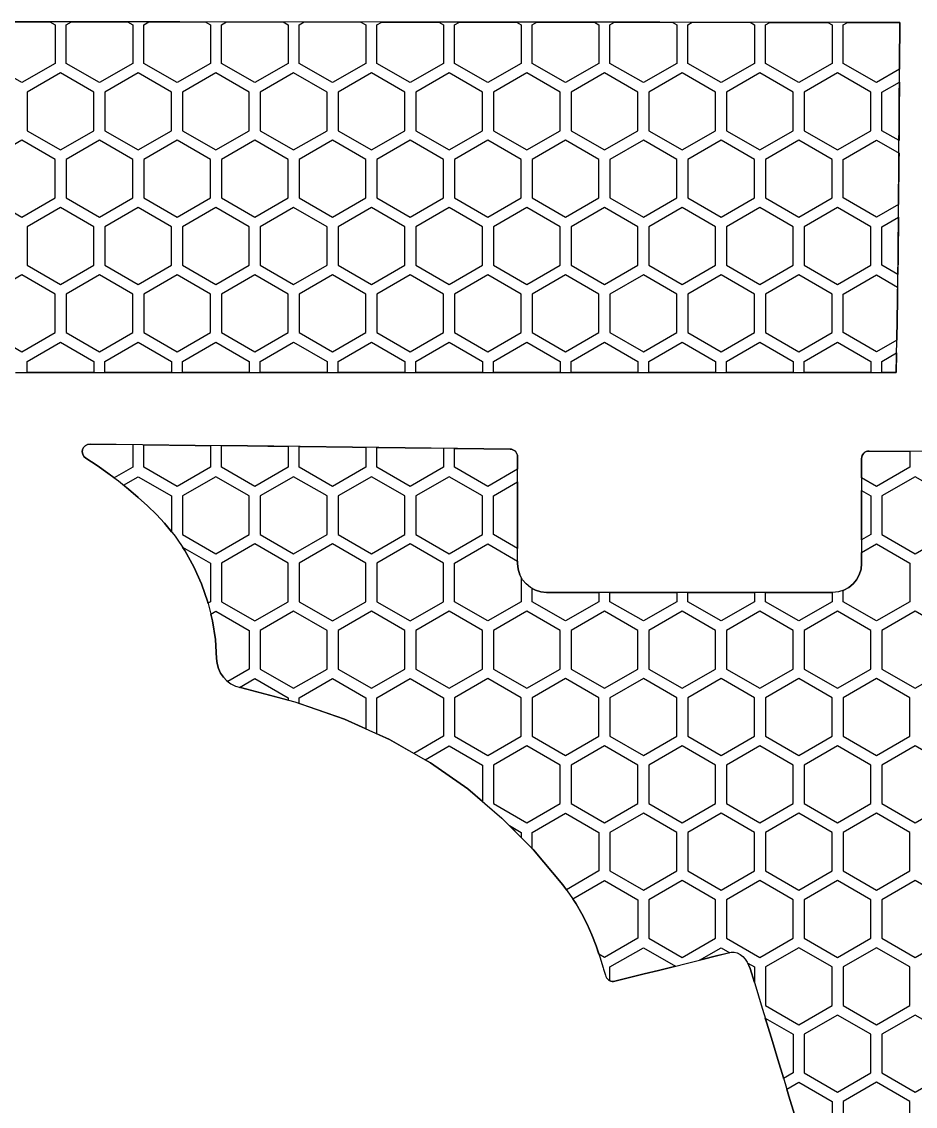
# Model space of a CAD drawing. Header units: millimetres. Extents: x 16 to 185, y -163 to -56.
# Drawn here: x 100.59 to 141.19, y -105.04 to -55.75 of the extents above; entities that cross this region are included whole.
import ezdxf

# ---------------------------------------------------------------- set-up
doc = ezdxf.new("R2010")
doc.units = ezdxf.units.MM
for name, color, linetype in [('outline_4', 3, 'Continuous'), ('outline_5', 3, 'Continuous'), ('pattern_0210', 2, 'Continuous'), ('pattern_0211', 2, 'Continuous'), ('pattern_0219', 2, 'Continuous'), ('pattern_0220', 2, 'Continuous'), ('pattern_0221', 2, 'Continuous'), ('pattern_0228', 2, 'Continuous'), ('pattern_0229', 2, 'Continuous'), ('pattern_0230', 2, 'Continuous'), ('pattern_0231', 2, 'Continuous'), ('pattern_0232', 2, 'Continuous'), ('pattern_0239', 2, 'Continuous'), ('pattern_0240', 2, 'Continuous'), ('pattern_0241', 2, 'Continuous'), ('pattern_0242', 2, 'Continuous'), ('pattern_0243', 2, 'Continuous'), ('pattern_0249', 2, 'Continuous'), ('pattern_0250', 2, 'Continuous'), ('pattern_0251', 2, 'Continuous'), ('pattern_0252', 2, 'Continuous'), ('pattern_0253', 2, 'Continuous'), ('pattern_0254', 2, 'Continuous'), ('pattern_0261', 2, 'Continuous'), ('pattern_0262', 2, 'Continuous'), ('pattern_0263', 2, 'Continuous'), ('pattern_0264', 2, 'Continuous'), ('pattern_0265', 2, 'Continuous'), ('pattern_0266', 2, 'Continuous'), ('pattern_0267', 2, 'Continuous'), ('pattern_0273', 2, 'Continuous'), ('pattern_0274', 2, 'Continuous'), ('pattern_0275', 2, 'Continuous'), ('pattern_0276', 2, 'Continuous'), ('pattern_0277', 2, 'Continuous'), ('pattern_0278', 2, 'Continuous'), ('pattern_0279', 2, 'Continuous'), ('pattern_0280', 2, 'Continuous'), ('pattern_0281', 2, 'Continuous'), ('pattern_0294', 2, 'Continuous'), ('pattern_0295', 2, 'Continuous'), ('pattern_0296', 2, 'Continuous'), ('pattern_0297', 2, 'Continuous'), ('pattern_0298', 2, 'Continuous'), ('pattern_0299', 2, 'Continuous'), ('pattern_0300', 2, 'Continuous'), ('pattern_0301', 2, 'Continuous'), ('pattern_0302', 2, 'Continuous'), ('pattern_0303', 2, 'Continuous'), ('pattern_0330', 2, 'Continuous'), ('pattern_0331', 2, 'Continuous'), ('pattern_0332', 2, 'Continuous'), ('pattern_0333', 2, 'Continuous'), ('pattern_0334', 2, 'Continuous'), ('pattern_0335', 2, 'Continuous'), ('pattern_0336', 2, 'Continuous'), ('pattern_0337', 2, 'Continuous'), ('pattern_0338', 2, 'Continuous'), ('pattern_0339', 2, 'Continuous'), ('pattern_0369', 2, 'Continuous'), ('pattern_0370', 2, 'Continuous'), ('pattern_0371', 2, 'Continuous'), ('pattern_0372', 2, 'Continuous'), ('pattern_0373', 2, 'Continuous'), ('pattern_0374', 2, 'Continuous'), ('pattern_0375', 2, 'Continuous'), ('pattern_0376', 2, 'Continuous'), ('pattern_0406', 2, 'Continuous'), ('pattern_0407', 2, 'Continuous'), ('pattern_0408', 2, 'Continuous'), ('pattern_0409', 2, 'Continuous'), ('pattern_0410', 2, 'Continuous'), ('pattern_0411', 2, 'Continuous'), ('pattern_0412', 2, 'Continuous'), ('pattern_0438', 2, 'Continuous'), ('pattern_0439', 2, 'Continuous'), ('pattern_0440', 2, 'Continuous'), ('pattern_0441', 2, 'Continuous'), ('pattern_0442', 2, 'Continuous'), ('pattern_0443', 2, 'Continuous'), ('pattern_0444', 2, 'Continuous'), ('pattern_0445', 2, 'Continuous'), ('pattern_0446', 2, 'Continuous'), ('pattern_0447', 2, 'Continuous'), ('pattern_0448', 2, 'Continuous'), ('pattern_0449', 2, 'Continuous'), ('pattern_0468', 2, 'Continuous'), ('pattern_0469', 2, 'Continuous'), ('pattern_0470', 2, 'Continuous'), ('pattern_0471', 2, 'Continuous'), ('pattern_0472', 2, 'Continuous'), ('pattern_0473', 2, 'Continuous'), ('pattern_0474', 2, 'Continuous'), ('pattern_0475', 2, 'Continuous'), ('pattern_0476', 2, 'Continuous'), ('pattern_0477', 2, 'Continuous'), ('pattern_0478', 2, 'Continuous'), ('pattern_0479', 2, 'Continuous'), ('pattern_0499', 2, 'Continuous'), ('pattern_0500', 2, 'Continuous'), ('pattern_0501', 2, 'Continuous'), ('pattern_0502', 2, 'Continuous'), ('pattern_0503', 2, 'Continuous'), ('pattern_0504', 2, 'Continuous'), ('pattern_0505', 2, 'Continuous'), ('pattern_0506', 2, 'Continuous'), ('pattern_0507', 2, 'Continuous'), ('pattern_0508', 2, 'Continuous'), ('pattern_0509', 2, 'Continuous'), ('pattern_0510', 2, 'Continuous'), ('pattern_0529', 2, 'Continuous'), ('pattern_0530', 2, 'Continuous'), ('pattern_0531', 2, 'Continuous'), ('pattern_0532', 2, 'Continuous'), ('pattern_0533', 2, 'Continuous'), ('pattern_0534', 2, 'Continuous'), ('pattern_0535', 2, 'Continuous'), ('pattern_0536', 2, 'Continuous'), ('pattern_0537', 2, 'Continuous'), ('pattern_0538', 2, 'Continuous'), ('pattern_0539', 2, 'Continuous'), ('pattern_0540', 2, 'Continuous'), ('pattern_0560', 2, 'Continuous'), ('pattern_0561', 2, 'Continuous'), ('pattern_0562', 2, 'Continuous'), ('pattern_0563', 2, 'Continuous'), ('pattern_0564', 2, 'Continuous'), ('pattern_0565', 2, 'Continuous'), ('pattern_0566', 2, 'Continuous'), ('pattern_0567', 2, 'Continuous'), ('pattern_0568', 2, 'Continuous'), ('pattern_0569', 2, 'Continuous'), ('pattern_0570', 2, 'Continuous'), ('pattern_0571', 2, 'Continuous'), ('pattern_0590', 2, 'Continuous'), ('pattern_0591', 2, 'Continuous'), ('pattern_0592', 2, 'Continuous'), ('pattern_0593', 2, 'Continuous'), ('pattern_0594', 2, 'Continuous'), ('pattern_0595', 2, 'Continuous'), ('pattern_0596', 2, 'Continuous'), ('pattern_0597', 2, 'Continuous'), ('pattern_0598', 2, 'Continuous'), ('pattern_0599', 2, 'Continuous'), ('pattern_0600', 2, 'Continuous'), ('pattern_0601', 2, 'Continuous')]:
    doc.layers.add(name, color=color, linetype=linetype)

msp = doc.modelspace()

# ---------------------------------------------------------------- linework, layer by layer
at = {"layer": 'outline_4'}
msp.add_lwpolyline([(100.298, -71.695), (106.015, -71.695), (111.733, -71.695), (117.45, -71.695), (123.167, -71.695), (128.884, -71.695), (134.601, -71.695), (140.318, -71.695), (140.351, -70.195), (140.381, -68.398), (140.407, -66.382), (140.43, -64.226), (140.45, -62.01), (140.466, -59.811), (140.48, -57.709), (140.491, -55.782), (129.584, -55.773), (118.677, -55.764), (107.77, -55.756), (96.862, -55.747)], dxfattribs=at)
at = {"layer": 'outline_5'}
msp.add_lwpolyline([(142.995, -75.272), (139.097, -75.258), (139.027, -75.265), (138.963, -75.285), (138.904, -75.316), (138.853, -75.358), (138.812, -75.409), (138.78, -75.467), (138.76, -75.532), (138.753, -75.601), (138.753, -76.196), (138.753, -76.792), (138.753, -77.387), (138.753, -77.983), (138.753, -78.579), (138.753, -79.174), (138.753, -79.77), (138.753, -80.366), (138.726, -80.632), (138.648, -80.879), (138.526, -81.104), (138.364, -81.3), (138.168, -81.462), (137.943, -81.585), (137.695, -81.662), (137.429, -81.689), (135.805, -81.689), (134.182, -81.689), (132.558, -81.689), (130.935, -81.689), (129.311, -81.689), (127.688, -81.689), (126.064, -81.689), (124.44, -81.689), (124.174, -81.662), (123.927, -81.585), (123.702, -81.462), (123.506, -81.3), (123.344, -81.104), (123.221, -80.879), (123.144, -80.632), (123.117, -80.366), (123.117, -79.759), (123.117, -79.152), (123.117, -78.545), (123.117, -77.938), (123.117, -77.332), (123.117, -76.725), (123.117, -76.118), (123.117, -75.511), (123.11, -75.443), (123.09, -75.379), (123.059, -75.321), (123.018, -75.27), (122.968, -75.228), (122.911, -75.197), (122.847, -75.176), (122.778, -75.169), (120.392, -75.141), (118.006, -75.112), (115.62, -75.084), (113.234, -75.056), (110.848, -75.028), (108.462, -75), (106.076, -74.971), (103.69, -74.943), (103.568, -74.962), (103.47, -75.016), (103.397, -75.096), (103.352, -75.193), (103.338, -75.3), (103.356, -75.406), (103.411, -75.505), (103.503, -75.586), (104.011, -75.915), (104.504, -76.26), (104.981, -76.618), (105.441, -76.988), (105.882, -77.367), (106.304, -77.754), (106.704, -78.146), (107.081, -78.542), (107.558, -79.122), (108.002, -79.784), (108.402, -80.515), (108.751, -81.3), (109.039, -82.123), (109.257, -82.97), (109.395, -83.827), (109.445, -84.679), (109.466, -84.915), (109.527, -85.138), (109.622, -85.345), (109.751, -85.532), (109.908, -85.696), (110.091, -85.832), (110.298, -85.938), (110.523, -86.009), (112.998, -86.659), (115.248, -87.445), (117.295, -88.368), (119.157, -89.425), (120.856, -90.615), (122.411, -91.936), (123.843, -93.387), (125.171, -94.968), (125.485, -95.394), (125.774, -95.837), (126.039, -96.293), (126.279, -96.763), (126.496, -97.245), (126.688, -97.737), (126.856, -98.239), (127.001, -98.749), (127.018, -98.797), (127.035, -98.844), (127.051, -98.892), (127.068, -98.94), (127.085, -98.988), (127.102, -99.035), (127.118, -99.083), (127.135, -99.131), (127.163, -99.19), (127.2, -99.242), (127.245, -99.286), (127.297, -99.32), (127.355, -99.344), (127.417, -99.357), (127.48, -99.359), (127.545, -99.349), (128.205, -99.185), (128.865, -99.021), (129.526, -98.857), (130.186, -98.694), (130.846, -98.53), (131.506, -98.366), (132.166, -98.202), (132.826, -98.038), (132.965, -98.027), (133.101, -98.061), (133.231, -98.132), (133.353, -98.233), (133.463, -98.355), (133.557, -98.491), (133.632, -98.633), (133.686, -98.773), (133.939, -99.602), (134.191, -100.43), (134.443, -101.259), (134.696, -102.087), (134.948, -102.916), (135.201, -103.745), (135.453, -104.573), (135.706, -105.402)], dxfattribs=at)
at = {"layer": 'pattern_0210'}
msp.add_lwpolyline([(134.705, -106.333), (135.288, -106.167), (135.405, -106.121), (135.506, -106.054), (135.591, -105.97), (135.658, -105.872), (135.704, -105.763), (135.729, -105.646), (135.73, -105.525), (135.706, -105.402), (135.453, -104.573), (135.357, -104.256), (135.896, -103.945), (137.412, -104.82), (137.412, -106.57), (135.896, -107.445), (134.381, -106.57), (134.381, -106.424)], close=True, dxfattribs=at)
at = {"layer": 'pattern_0211'}
msp.add_lwpolyline([(140.943, -104.82), (139.427, -103.945), (137.912, -104.82), (137.912, -106.57), (139.427, -107.445), (140.943, -106.57)], close=True, dxfattribs=at)
at = {"layer": 'pattern_0219'}
msp.add_lwpolyline([(135.201, -103.745), (134.948, -102.916), (134.696, -102.087), (134.443, -101.259), (134.373, -101.027), (135.646, -101.762), (135.646, -103.512), (135.207, -103.765)], close=True, dxfattribs=at)
at = {"layer": 'pattern_0220'}
msp.add_lwpolyline([(139.177, -101.762), (137.662, -100.887), (136.146, -101.762), (136.146, -103.512), (137.662, -104.387), (139.177, -103.512)], close=True, dxfattribs=at)
at = {"layer": 'pattern_0221'}
msp.add_lwpolyline([(142.708, -101.762), (141.193, -100.887), (139.677, -101.762), (139.677, -103.512), (141.193, -104.387), (142.708, -103.512)], close=True, dxfattribs=at)
at = {"layer": 'pattern_0228'}
msp.add_lwpolyline([(130.186, -98.694), (129.526, -98.857), (128.865, -99.021), (128.205, -99.185), (127.545, -99.349), (127.48, -99.359), (127.417, -99.357), (127.355, -99.344), (127.318, -99.329), (127.318, -98.704), (128.834, -97.829), (130.288, -98.668)], close=True, dxfattribs=at)
at = {"layer": 'pattern_0229'}
msp.add_lwpolyline([(133.686, -98.773), (133.632, -98.633), (133.577, -98.528), (133.881, -98.704), (133.881, -99.411)], close=True, dxfattribs=at)
at = {"layer": 'pattern_0230'}
msp.add_lwpolyline([(132.166, -98.202), (131.506, -98.366), (131.381, -98.397), (132.365, -97.829), (132.757, -98.055)], close=True, dxfattribs=at)
at = {"layer": 'pattern_0231'}
msp.add_lwpolyline([(137.412, -98.704), (135.896, -97.829), (134.381, -98.704), (134.381, -100.454), (135.896, -101.329), (137.412, -100.454)], close=True, dxfattribs=at)
at = {"layer": 'pattern_0232'}
msp.add_lwpolyline([(140.943, -98.704), (139.427, -97.829), (137.912, -98.704), (137.912, -100.454), (139.427, -101.329), (140.943, -100.454)], close=True, dxfattribs=at)
at = {"layer": 'pattern_0239'}
msp.add_lwpolyline([(126.688, -97.737), (126.496, -97.245), (126.279, -96.763), (126.039, -96.293), (125.774, -95.837), (125.623, -95.605), (127.068, -94.771), (128.584, -95.646), (128.584, -97.396), (127.068, -98.271), (126.819, -98.127)], close=True, dxfattribs=at)
at = {"layer": 'pattern_0240'}
msp.add_lwpolyline([(132.115, -95.646), (130.599, -94.771), (129.084, -95.646), (129.084, -97.396), (130.599, -98.271), (132.115, -97.396)], close=True, dxfattribs=at)
at = {"layer": 'pattern_0241'}
msp.add_lwpolyline([(135.646, -95.646), (134.131, -94.771), (132.615, -95.646), (132.615, -97.396), (134.131, -98.271), (135.646, -97.396)], close=True, dxfattribs=at)
at = {"layer": 'pattern_0242'}
msp.add_lwpolyline([(139.177, -95.646), (137.662, -94.771), (136.146, -95.646), (136.146, -97.396), (137.662, -98.271), (139.177, -97.396)], close=True, dxfattribs=at)
at = {"layer": 'pattern_0243'}
msp.add_lwpolyline([(142.708, -95.646), (141.193, -94.771), (139.677, -95.646), (139.677, -97.396), (141.193, -98.271), (142.708, -97.396)], close=True, dxfattribs=at)
at = {"layer": 'pattern_0249'}
msp.add_lwpolyline([(122.746, -92.275), (123.287, -92.588), (123.287, -92.824)], close=True, dxfattribs=at)
at = {"layer": 'pattern_0250'}
msp.add_lwpolyline([(125.171, -94.968), (123.843, -93.387), (123.787, -93.331), (123.787, -92.588), (125.303, -91.713), (126.818, -92.588), (126.818, -94.338), (125.337, -95.193)], close=True, dxfattribs=at)
at = {"layer": 'pattern_0251'}
msp.add_lwpolyline([(130.349, -92.588), (128.834, -91.713), (127.318, -92.588), (127.318, -94.338), (128.834, -95.213), (130.349, -94.338)], close=True, dxfattribs=at)
at = {"layer": 'pattern_0252'}
msp.add_lwpolyline([(133.881, -92.588), (132.365, -91.713), (130.849, -92.588), (130.849, -94.338), (132.365, -95.213), (133.881, -94.338)], close=True, dxfattribs=at)
at = {"layer": 'pattern_0253'}
msp.add_lwpolyline([(137.412, -92.588), (135.896, -91.713), (134.381, -92.588), (134.381, -94.338), (135.896, -95.213), (137.412, -94.338)], close=True, dxfattribs=at)
at = {"layer": 'pattern_0254'}
msp.add_lwpolyline([(140.943, -92.588), (139.427, -91.713), (137.912, -92.588), (137.912, -94.338), (139.427, -95.213), (140.943, -94.338)], close=True, dxfattribs=at)
at = {"layer": 'pattern_0261'}
msp.add_lwpolyline([(120.856, -90.615), (119.157, -89.425), (118.913, -89.286), (120.006, -88.655), (121.522, -89.53), (121.522, -91.18)], close=True, dxfattribs=at)
at = {"layer": 'pattern_0262'}
msp.add_lwpolyline([(125.053, -89.53), (123.537, -88.655), (122.022, -89.53), (122.022, -91.28), (123.537, -92.155), (125.053, -91.28)], close=True, dxfattribs=at)
at = {"layer": 'pattern_0263'}
msp.add_lwpolyline([(128.584, -89.53), (127.068, -88.655), (125.553, -89.53), (125.553, -91.28), (127.068, -92.155), (128.584, -91.28)], close=True, dxfattribs=at)
at = {"layer": 'pattern_0264'}
msp.add_lwpolyline([(132.115, -89.53), (130.599, -88.655), (129.084, -89.53), (129.084, -91.28), (130.599, -92.155), (132.115, -91.28)], close=True, dxfattribs=at)
at = {"layer": 'pattern_0265'}
msp.add_lwpolyline([(135.646, -89.53), (134.131, -88.655), (132.615, -89.53), (132.615, -91.28), (134.131, -92.155), (135.646, -91.28)], close=True, dxfattribs=at)
at = {"layer": 'pattern_0266'}
msp.add_lwpolyline([(139.177, -89.53), (137.662, -88.655), (136.146, -89.53), (136.146, -91.28), (137.662, -92.155), (139.177, -91.28)], close=True, dxfattribs=at)
at = {"layer": 'pattern_0267'}
msp.add_lwpolyline([(142.708, -89.53), (141.193, -88.655), (139.677, -89.53), (139.677, -91.28), (141.193, -92.155), (142.708, -91.28)], close=True, dxfattribs=at)
at = {"layer": 'pattern_0273'}
msp.add_lwpolyline([(110.523, -86.009), (110.485, -85.997), (111.178, -85.597), (112.694, -86.472), (112.694, -86.579)], close=True, dxfattribs=at)
at = {"layer": 'pattern_0274'}
msp.add_lwpolyline([(115.248, -87.445), (113.194, -86.727), (113.194, -86.472), (114.71, -85.597), (116.225, -86.472), (116.225, -87.886)], close=True, dxfattribs=at)
at = {"layer": 'pattern_0275'}
msp.add_lwpolyline([(117.295, -88.368), (116.725, -88.111), (116.725, -86.472), (118.241, -85.597), (119.756, -86.472), (119.756, -88.222), (118.408, -89)], close=True, dxfattribs=at)
at = {"layer": 'pattern_0276'}
msp.add_lwpolyline([(123.287, -86.472), (121.772, -85.597), (120.256, -86.472), (120.256, -88.222), (121.772, -89.097), (123.287, -88.222)], close=True, dxfattribs=at)
at = {"layer": 'pattern_0277'}
msp.add_lwpolyline([(126.818, -86.472), (125.303, -85.597), (123.787, -86.472), (123.787, -88.222), (125.303, -89.097), (126.818, -88.222)], close=True, dxfattribs=at)
at = {"layer": 'pattern_0278'}
msp.add_lwpolyline([(130.349, -86.472), (128.834, -85.597), (127.318, -86.472), (127.318, -88.222), (128.834, -89.097), (130.349, -88.222)], close=True, dxfattribs=at)
at = {"layer": 'pattern_0279'}
msp.add_lwpolyline([(133.881, -86.472), (132.365, -85.597), (130.849, -86.472), (130.849, -88.222), (132.365, -89.097), (133.881, -88.222)], close=True, dxfattribs=at)
at = {"layer": 'pattern_0280'}
msp.add_lwpolyline([(137.412, -86.472), (135.896, -85.597), (134.381, -86.472), (134.381, -88.222), (135.896, -89.097), (137.412, -88.222)], close=True, dxfattribs=at)
at = {"layer": 'pattern_0281'}
msp.add_lwpolyline([(140.943, -86.472), (139.427, -85.597), (137.912, -86.472), (137.912, -88.222), (139.427, -89.097), (140.943, -88.222)], close=True, dxfattribs=at)
at = {"layer": 'pattern_0294'}
msp.add_lwpolyline([(109.908, -85.696), (109.751, -85.532), (109.622, -85.345), (109.527, -85.138), (109.466, -84.915), (109.445, -84.679), (109.395, -83.827), (109.257, -82.97), (109.181, -82.673), (109.413, -82.539), (110.928, -83.414), (110.928, -85.164), (109.951, -85.728)], close=True, dxfattribs=at)
at = {"layer": 'pattern_0295'}
msp.add_lwpolyline([(114.46, -83.414), (112.944, -82.539), (111.428, -83.414), (111.428, -85.164), (112.944, -86.039), (114.46, -85.164)], close=True, dxfattribs=at)
at = {"layer": 'pattern_0296'}
msp.add_lwpolyline([(117.991, -83.414), (116.475, -82.539), (114.96, -83.414), (114.96, -85.164), (116.475, -86.039), (117.991, -85.164)], close=True, dxfattribs=at)
at = {"layer": 'pattern_0297'}
msp.add_lwpolyline([(121.522, -83.414), (120.006, -82.539), (118.491, -83.414), (118.491, -85.164), (120.006, -86.039), (121.522, -85.164)], close=True, dxfattribs=at)
at = {"layer": 'pattern_0298'}
msp.add_lwpolyline([(125.053, -83.414), (123.537, -82.539), (122.022, -83.414), (122.022, -85.164), (123.537, -86.039), (125.053, -85.164)], close=True, dxfattribs=at)
at = {"layer": 'pattern_0299'}
msp.add_lwpolyline([(128.584, -83.414), (127.068, -82.539), (125.553, -83.414), (125.553, -85.164), (127.068, -86.039), (128.584, -85.164)], close=True, dxfattribs=at)
at = {"layer": 'pattern_0300'}
msp.add_lwpolyline([(132.115, -83.414), (130.599, -82.539), (129.084, -83.414), (129.084, -85.164), (130.599, -86.039), (132.115, -85.164)], close=True, dxfattribs=at)
at = {"layer": 'pattern_0301'}
msp.add_lwpolyline([(135.646, -83.414), (134.131, -82.539), (132.615, -83.414), (132.615, -85.164), (134.131, -86.039), (135.646, -85.164)], close=True, dxfattribs=at)
at = {"layer": 'pattern_0302'}
msp.add_lwpolyline([(139.177, -83.414), (137.662, -82.539), (136.146, -83.414), (136.146, -85.164), (137.662, -86.039), (139.177, -85.164)], close=True, dxfattribs=at)
at = {"layer": 'pattern_0303'}
msp.add_lwpolyline([(142.708, -83.414), (141.193, -82.539), (139.677, -83.414), (139.677, -85.164), (141.193, -86.039), (142.708, -85.164)], close=True, dxfattribs=at)
at = {"layer": 'pattern_0330'}
msp.add_lwpolyline([(109.039, -82.123), (108.751, -81.3), (108.402, -80.515), (108.002, -79.784), (107.893, -79.623), (109.163, -80.356), (109.163, -82.106), (109.051, -82.17)], close=True, dxfattribs=at)
at = {"layer": 'pattern_0331'}
msp.add_lwpolyline([(112.694, -80.356), (111.178, -79.481), (109.663, -80.356), (109.663, -82.106), (111.178, -82.981), (112.694, -82.106)], close=True, dxfattribs=at)
at = {"layer": 'pattern_0332'}
msp.add_lwpolyline([(116.225, -80.356), (114.71, -79.481), (113.194, -80.356), (113.194, -82.106), (114.71, -82.981), (116.225, -82.106)], close=True, dxfattribs=at)
at = {"layer": 'pattern_0333'}
msp.add_lwpolyline([(119.756, -80.356), (118.241, -79.481), (116.725, -80.356), (116.725, -82.106), (118.241, -82.981), (119.756, -82.106)], close=True, dxfattribs=at)
at = {"layer": 'pattern_0334'}
msp.add_lwpolyline([(123.117, -80.366), (123.144, -80.632), (123.221, -80.879), (123.287, -81.001), (123.287, -82.106), (121.772, -82.981), (120.256, -82.106), (120.256, -80.356), (121.772, -79.481), (123.117, -80.257)], close=True, dxfattribs=at)
at = {"layer": 'pattern_0335'}
msp.add_lwpolyline([(123.927, -81.585), (124.174, -81.662), (124.44, -81.689), (126.064, -81.689), (126.818, -81.689), (126.818, -82.106), (125.303, -82.981), (123.787, -82.106), (123.787, -81.509)], close=True, dxfattribs=at)
at = {"layer": 'pattern_0336'}
msp.add_lwpolyline([(127.688, -81.689), (129.311, -81.689), (130.349, -81.689), (130.349, -82.106), (128.834, -82.981), (127.318, -82.106), (127.318, -81.689)], close=True, dxfattribs=at)
at = {"layer": 'pattern_0337'}
msp.add_lwpolyline([(130.935, -81.689), (132.558, -81.689), (133.881, -81.689), (133.881, -82.106), (132.365, -82.981), (130.849, -82.106), (130.849, -81.689)], close=True, dxfattribs=at)
at = {"layer": 'pattern_0338'}
msp.add_lwpolyline([(135.805, -81.689), (137.412, -81.689), (137.412, -82.106), (135.896, -82.981), (134.381, -82.106), (134.381, -81.689)], close=True, dxfattribs=at)
at = {"layer": 'pattern_0339'}
msp.add_lwpolyline([(137.943, -81.585), (138.168, -81.462), (138.364, -81.3), (138.526, -81.104), (138.648, -80.879), (138.726, -80.632), (138.753, -80.366), (138.753, -79.87), (139.427, -79.481), (140.943, -80.356), (140.943, -82.106), (139.427, -82.981), (137.912, -82.106), (137.912, -81.595)], close=True, dxfattribs=at)
at = {"layer": 'pattern_0369'}
msp.add_lwpolyline([(107.081, -78.542), (106.704, -78.146), (106.304, -77.754), (105.882, -77.367), (105.441, -76.988), (105.216, -76.807), (105.882, -76.423), (107.397, -77.298), (107.397, -78.927)], close=True, dxfattribs=at)
at = {"layer": 'pattern_0370'}
msp.add_lwpolyline([(110.928, -77.298), (109.413, -76.423), (107.897, -77.298), (107.897, -79.048), (109.413, -79.923), (110.928, -79.048)], close=True, dxfattribs=at)
at = {"layer": 'pattern_0371'}
msp.add_lwpolyline([(114.46, -77.298), (112.944, -76.423), (111.428, -77.298), (111.428, -79.048), (112.944, -79.923), (114.46, -79.048)], close=True, dxfattribs=at)
at = {"layer": 'pattern_0372'}
msp.add_lwpolyline([(117.991, -77.298), (116.475, -76.423), (114.96, -77.298), (114.96, -79.048), (116.475, -79.923), (117.991, -79.048)], close=True, dxfattribs=at)
at = {"layer": 'pattern_0373'}
msp.add_lwpolyline([(121.522, -77.298), (120.006, -76.423), (118.491, -77.298), (118.491, -79.048), (120.006, -79.923), (121.522, -79.048)], close=True, dxfattribs=at)
at = {"layer": 'pattern_0374'}
msp.add_lwpolyline([(123.117, -76.725), (123.117, -77.332), (123.117, -77.938), (123.117, -78.545), (123.117, -79.152), (123.117, -79.68), (122.022, -79.048), (122.022, -77.298), (123.117, -76.665)], close=True, dxfattribs=at)
at = {"layer": 'pattern_0375'}
msp.add_lwpolyline([(138.753, -79.174), (138.753, -78.579), (138.753, -77.983), (138.753, -77.387), (138.753, -77.053), (139.177, -77.298), (139.177, -79.048), (138.753, -79.293)], close=True, dxfattribs=at)
at = {"layer": 'pattern_0376'}
msp.add_lwpolyline([(142.708, -77.298), (141.193, -76.423), (139.677, -77.298), (139.677, -79.048), (141.193, -79.923), (142.708, -79.048)], close=True, dxfattribs=at)
at = {"layer": 'pattern_0406'}
msp.add_lwpolyline([(104.504, -76.26), (104.011, -75.915), (103.503, -75.586), (103.411, -75.505), (103.356, -75.406), (103.338, -75.3), (103.352, -75.193), (103.397, -75.096), (103.47, -75.016), (103.568, -74.962), (103.69, -74.943), (105.632, -74.966), (105.632, -75.99), (104.791, -76.475)], close=True, dxfattribs=at)
at = {"layer": 'pattern_0407'}
msp.add_lwpolyline([(108.462, -75), (109.163, -75.008), (109.163, -75.99), (107.647, -76.865), (106.132, -75.99), (106.132, -74.972)], close=True, dxfattribs=at)
at = {"layer": 'pattern_0408'}
msp.add_lwpolyline([(110.848, -75.028), (112.694, -75.05), (112.694, -75.99), (111.178, -76.865), (109.663, -75.99), (109.663, -75.014)], close=True, dxfattribs=at)
at = {"layer": 'pattern_0409'}
msp.add_lwpolyline([(113.234, -75.056), (115.62, -75.084), (116.225, -75.091), (116.225, -75.99), (114.71, -76.865), (113.194, -75.99), (113.194, -75.056)], close=True, dxfattribs=at)
at = {"layer": 'pattern_0410'}
msp.add_lwpolyline([(118.006, -75.112), (119.756, -75.133), (119.756, -75.99), (118.241, -76.865), (116.725, -75.99), (116.725, -75.097)], close=True, dxfattribs=at)
at = {"layer": 'pattern_0411'}
msp.add_lwpolyline([(120.392, -75.141), (122.778, -75.169), (122.847, -75.176), (122.911, -75.197), (122.968, -75.228), (123.018, -75.27), (123.059, -75.321), (123.09, -75.379), (123.11, -75.443), (123.117, -75.511), (123.117, -76.088), (121.772, -76.865), (120.256, -75.99), (120.256, -75.139)], close=True, dxfattribs=at)
at = {"layer": 'pattern_0412'}
msp.add_lwpolyline([(138.753, -76.196), (138.753, -75.601), (138.76, -75.532), (138.78, -75.467), (138.812, -75.409), (138.853, -75.358), (138.904, -75.316), (138.963, -75.285), (139.027, -75.265), (139.097, -75.258), (140.943, -75.265), (140.943, -75.99), (139.427, -76.865), (138.753, -76.475)], close=True, dxfattribs=at)
at = {"layer": 'pattern_0438'}
msp.add_lwpolyline([(100.835, -71.695), (100.835, -71.182), (102.351, -70.307), (103.866, -71.182), (103.866, -71.695)], close=True, dxfattribs=at)
at = {"layer": 'pattern_0439'}
msp.add_lwpolyline([(106.015, -71.695), (104.366, -71.695), (104.366, -71.182), (105.882, -70.307), (107.397, -71.182), (107.397, -71.695)], close=True, dxfattribs=at)
at = {"layer": 'pattern_0440'}
msp.add_lwpolyline([(107.897, -71.695), (107.897, -71.182), (109.413, -70.307), (110.928, -71.182), (110.928, -71.695)], close=True, dxfattribs=at)
at = {"layer": 'pattern_0441'}
msp.add_lwpolyline([(111.733, -71.695), (111.428, -71.695), (111.428, -71.182), (112.944, -70.307), (114.46, -71.182), (114.46, -71.695)], close=True, dxfattribs=at)
at = {"layer": 'pattern_0442'}
msp.add_lwpolyline([(117.45, -71.695), (114.96, -71.695), (114.96, -71.182), (116.475, -70.307), (117.991, -71.182), (117.991, -71.695)], close=True, dxfattribs=at)
at = {"layer": 'pattern_0443'}
msp.add_lwpolyline([(118.491, -71.695), (118.491, -71.182), (120.006, -70.307), (121.522, -71.182), (121.522, -71.695)], close=True, dxfattribs=at)
at = {"layer": 'pattern_0444'}
msp.add_lwpolyline([(123.167, -71.695), (122.022, -71.695), (122.022, -71.182), (123.537, -70.307), (125.053, -71.182), (125.053, -71.695)], close=True, dxfattribs=at)
at = {"layer": 'pattern_0445'}
msp.add_lwpolyline([(125.553, -71.695), (125.553, -71.182), (127.068, -70.307), (128.584, -71.182), (128.584, -71.695)], close=True, dxfattribs=at)
at = {"layer": 'pattern_0446'}
msp.add_lwpolyline([(129.084, -71.695), (129.084, -71.182), (130.599, -70.307), (132.115, -71.182), (132.115, -71.695)], close=True, dxfattribs=at)
at = {"layer": 'pattern_0447'}
msp.add_lwpolyline([(134.601, -71.695), (132.615, -71.695), (132.615, -71.182), (134.131, -70.307), (135.646, -71.182), (135.646, -71.695)], close=True, dxfattribs=at)
at = {"layer": 'pattern_0448'}
msp.add_lwpolyline([(136.146, -71.695), (136.146, -71.182), (137.662, -70.307), (139.177, -71.182), (139.177, -71.695)], close=True, dxfattribs=at)
at = {"layer": 'pattern_0449'}
msp.add_lwpolyline([(140.318, -71.695), (139.677, -71.695), (139.677, -71.182), (140.338, -70.8)], close=True, dxfattribs=at)
at = {"layer": 'pattern_0468'}
msp.add_lwpolyline([(102.101, -68.124), (100.585, -67.249), (99.07, -68.124), (99.07, -69.874), (100.585, -70.749), (102.101, -69.874)], close=True, dxfattribs=at)
at = {"layer": 'pattern_0469'}
msp.add_lwpolyline([(105.632, -68.124), (104.116, -67.249), (102.601, -68.124), (102.601, -69.874), (104.116, -70.749), (105.632, -69.874)], close=True, dxfattribs=at)
at = {"layer": 'pattern_0470'}
msp.add_lwpolyline([(109.163, -68.124), (107.647, -67.249), (106.132, -68.124), (106.132, -69.874), (107.647, -70.749), (109.163, -69.874)], close=True, dxfattribs=at)
at = {"layer": 'pattern_0471'}
msp.add_lwpolyline([(112.694, -68.124), (111.178, -67.249), (109.663, -68.124), (109.663, -69.874), (111.178, -70.749), (112.694, -69.874)], close=True, dxfattribs=at)
at = {"layer": 'pattern_0472'}
msp.add_lwpolyline([(116.225, -68.124), (114.71, -67.249), (113.194, -68.124), (113.194, -69.874), (114.71, -70.749), (116.225, -69.874)], close=True, dxfattribs=at)
at = {"layer": 'pattern_0473'}
msp.add_lwpolyline([(119.756, -68.124), (118.241, -67.249), (116.725, -68.124), (116.725, -69.874), (118.241, -70.749), (119.756, -69.874)], close=True, dxfattribs=at)
at = {"layer": 'pattern_0474'}
msp.add_lwpolyline([(123.287, -68.124), (121.772, -67.249), (120.256, -68.124), (120.256, -69.874), (121.772, -70.749), (123.287, -69.874)], close=True, dxfattribs=at)
at = {"layer": 'pattern_0475'}
msp.add_lwpolyline([(126.818, -68.124), (125.303, -67.249), (123.787, -68.124), (123.787, -69.874), (125.303, -70.749), (126.818, -69.874)], close=True, dxfattribs=at)
at = {"layer": 'pattern_0476'}
msp.add_lwpolyline([(130.349, -68.124), (128.834, -67.249), (127.318, -68.124), (127.318, -69.874), (128.834, -70.749), (130.349, -69.874)], close=True, dxfattribs=at)
at = {"layer": 'pattern_0477'}
msp.add_lwpolyline([(133.881, -68.124), (132.365, -67.249), (130.849, -68.124), (130.849, -69.874), (132.365, -70.749), (133.881, -69.874)], close=True, dxfattribs=at)
at = {"layer": 'pattern_0478'}
msp.add_lwpolyline([(137.412, -68.124), (135.896, -67.249), (134.381, -68.124), (134.381, -69.874), (135.896, -70.749), (137.412, -69.874)], close=True, dxfattribs=at)
at = {"layer": 'pattern_0479'}
msp.add_lwpolyline([(140.381, -68.398), (140.351, -70.195), (140.351, -70.215), (139.427, -70.749), (137.912, -69.874), (137.912, -68.124), (139.427, -67.249), (140.388, -67.804)], close=True, dxfattribs=at)
at = {"layer": 'pattern_0499'}
msp.add_lwpolyline([(103.866, -65.066), (102.351, -64.191), (100.835, -65.066), (100.835, -66.816), (102.351, -67.691), (103.866, -66.816)], close=True, dxfattribs=at)
at = {"layer": 'pattern_0500'}
msp.add_lwpolyline([(107.397, -65.066), (105.882, -64.191), (104.366, -65.066), (104.366, -66.816), (105.882, -67.691), (107.397, -66.816)], close=True, dxfattribs=at)
at = {"layer": 'pattern_0501'}
msp.add_lwpolyline([(110.928, -65.066), (109.413, -64.191), (107.897, -65.066), (107.897, -66.816), (109.413, -67.691), (110.928, -66.816)], close=True, dxfattribs=at)
at = {"layer": 'pattern_0502'}
msp.add_lwpolyline([(114.46, -65.066), (112.944, -64.191), (111.428, -65.066), (111.428, -66.816), (112.944, -67.691), (114.46, -66.816)], close=True, dxfattribs=at)
at = {"layer": 'pattern_0503'}
msp.add_lwpolyline([(117.991, -65.066), (116.475, -64.191), (114.96, -65.066), (114.96, -66.816), (116.475, -67.691), (117.991, -66.816)], close=True, dxfattribs=at)
at = {"layer": 'pattern_0504'}
msp.add_lwpolyline([(121.522, -65.066), (120.006, -64.191), (118.491, -65.066), (118.491, -66.816), (120.006, -67.691), (121.522, -66.816)], close=True, dxfattribs=at)
at = {"layer": 'pattern_0505'}
msp.add_lwpolyline([(125.053, -65.066), (123.537, -64.191), (122.022, -65.066), (122.022, -66.816), (123.537, -67.691), (125.053, -66.816)], close=True, dxfattribs=at)
at = {"layer": 'pattern_0506'}
msp.add_lwpolyline([(128.584, -65.066), (127.068, -64.191), (125.553, -65.066), (125.553, -66.816), (127.068, -67.691), (128.584, -66.816)], close=True, dxfattribs=at)
at = {"layer": 'pattern_0507'}
msp.add_lwpolyline([(132.115, -65.066), (130.599, -64.191), (129.084, -65.066), (129.084, -66.816), (130.599, -67.691), (132.115, -66.816)], close=True, dxfattribs=at)
at = {"layer": 'pattern_0508'}
msp.add_lwpolyline([(135.646, -65.066), (134.131, -64.191), (132.615, -65.066), (132.615, -66.816), (134.131, -67.691), (135.646, -66.816)], close=True, dxfattribs=at)
at = {"layer": 'pattern_0509'}
msp.add_lwpolyline([(139.177, -65.066), (137.662, -64.191), (136.146, -65.066), (136.146, -66.816), (137.662, -67.691), (139.177, -66.816)], close=True, dxfattribs=at)
at = {"layer": 'pattern_0510'}
msp.add_lwpolyline([(140.407, -66.382), (140.396, -67.231), (139.677, -66.816), (139.677, -65.066), (140.425, -64.634)], close=True, dxfattribs=at)
at = {"layer": 'pattern_0529'}
msp.add_lwpolyline([(102.101, -62.008), (100.585, -61.133), (99.07, -62.008), (99.07, -63.758), (100.585, -64.633), (102.101, -63.758)], close=True, dxfattribs=at)
at = {"layer": 'pattern_0530'}
msp.add_lwpolyline([(105.632, -62.008), (104.116, -61.133), (102.601, -62.008), (102.601, -63.758), (104.116, -64.633), (105.632, -63.758)], close=True, dxfattribs=at)
at = {"layer": 'pattern_0531'}
msp.add_lwpolyline([(109.163, -62.008), (107.647, -61.133), (106.132, -62.008), (106.132, -63.758), (107.647, -64.633), (109.163, -63.758)], close=True, dxfattribs=at)
at = {"layer": 'pattern_0532'}
msp.add_lwpolyline([(112.694, -62.008), (111.178, -61.133), (109.663, -62.008), (109.663, -63.758), (111.178, -64.633), (112.694, -63.758)], close=True, dxfattribs=at)
at = {"layer": 'pattern_0533'}
msp.add_lwpolyline([(116.225, -62.008), (114.71, -61.133), (113.194, -62.008), (113.194, -63.758), (114.71, -64.633), (116.225, -63.758)], close=True, dxfattribs=at)
at = {"layer": 'pattern_0534'}
msp.add_lwpolyline([(119.756, -62.008), (118.241, -61.133), (116.725, -62.008), (116.725, -63.758), (118.241, -64.633), (119.756, -63.758)], close=True, dxfattribs=at)
at = {"layer": 'pattern_0535'}
msp.add_lwpolyline([(123.287, -62.008), (121.772, -61.133), (120.256, -62.008), (120.256, -63.758), (121.772, -64.633), (123.287, -63.758)], close=True, dxfattribs=at)
at = {"layer": 'pattern_0536'}
msp.add_lwpolyline([(126.818, -62.008), (125.303, -61.133), (123.787, -62.008), (123.787, -63.758), (125.303, -64.633), (126.818, -63.758)], close=True, dxfattribs=at)
at = {"layer": 'pattern_0537'}
msp.add_lwpolyline([(130.349, -62.008), (128.834, -61.133), (127.318, -62.008), (127.318, -63.758), (128.834, -64.633), (130.349, -63.758)], close=True, dxfattribs=at)
at = {"layer": 'pattern_0538'}
msp.add_lwpolyline([(133.881, -62.008), (132.365, -61.133), (130.849, -62.008), (130.849, -63.758), (132.365, -64.633), (133.881, -63.758)], close=True, dxfattribs=at)
at = {"layer": 'pattern_0539'}
msp.add_lwpolyline([(137.412, -62.008), (135.896, -61.133), (134.381, -62.008), (134.381, -63.758), (135.896, -64.633), (137.412, -63.758)], close=True, dxfattribs=at)
at = {"layer": 'pattern_0540'}
msp.add_lwpolyline([(140.45, -62.01), (140.431, -64.053), (139.427, -64.633), (137.912, -63.758), (137.912, -62.008), (139.427, -61.133), (140.452, -61.724)], close=True, dxfattribs=at)
at = {"layer": 'pattern_0560'}
msp.add_lwpolyline([(103.866, -58.95), (102.351, -58.075), (100.835, -58.95), (100.835, -60.7), (102.351, -61.575), (103.866, -60.7)], close=True, dxfattribs=at)
at = {"layer": 'pattern_0561'}
msp.add_lwpolyline([(107.397, -58.95), (105.882, -58.075), (104.366, -58.95), (104.366, -60.7), (105.882, -61.575), (107.397, -60.7)], close=True, dxfattribs=at)
at = {"layer": 'pattern_0562'}
msp.add_lwpolyline([(110.928, -58.95), (109.413, -58.075), (107.897, -58.95), (107.897, -60.7), (109.413, -61.575), (110.928, -60.7)], close=True, dxfattribs=at)
at = {"layer": 'pattern_0563'}
msp.add_lwpolyline([(114.46, -58.95), (112.944, -58.075), (111.428, -58.95), (111.428, -60.7), (112.944, -61.575), (114.46, -60.7)], close=True, dxfattribs=at)
at = {"layer": 'pattern_0564'}
msp.add_lwpolyline([(117.991, -58.95), (116.475, -58.075), (114.96, -58.95), (114.96, -60.7), (116.475, -61.575), (117.991, -60.7)], close=True, dxfattribs=at)
at = {"layer": 'pattern_0565'}
msp.add_lwpolyline([(121.522, -58.95), (120.006, -58.075), (118.491, -58.95), (118.491, -60.7), (120.006, -61.575), (121.522, -60.7)], close=True, dxfattribs=at)
at = {"layer": 'pattern_0566'}
msp.add_lwpolyline([(125.053, -58.95), (123.537, -58.075), (122.022, -58.95), (122.022, -60.7), (123.537, -61.575), (125.053, -60.7)], close=True, dxfattribs=at)
at = {"layer": 'pattern_0567'}
msp.add_lwpolyline([(128.584, -58.95), (127.068, -58.075), (125.553, -58.95), (125.553, -60.7), (127.068, -61.575), (128.584, -60.7)], close=True, dxfattribs=at)
at = {"layer": 'pattern_0568'}
msp.add_lwpolyline([(132.115, -58.95), (130.599, -58.075), (129.084, -58.95), (129.084, -60.7), (130.599, -61.575), (132.115, -60.7)], close=True, dxfattribs=at)
at = {"layer": 'pattern_0569'}
msp.add_lwpolyline([(135.646, -58.95), (134.131, -58.075), (132.615, -58.95), (132.615, -60.7), (134.131, -61.575), (135.646, -60.7)], close=True, dxfattribs=at)
at = {"layer": 'pattern_0570'}
msp.add_lwpolyline([(139.177, -58.95), (137.662, -58.075), (136.146, -58.95), (136.146, -60.7), (137.662, -61.575), (139.177, -60.7)], close=True, dxfattribs=at)
at = {"layer": 'pattern_0571'}
msp.add_lwpolyline([(140.466, -59.811), (140.456, -61.149), (139.677, -60.7), (139.677, -58.95), (140.475, -58.489)], close=True, dxfattribs=at)
at = {"layer": 'pattern_0590'}
msp.add_lwpolyline([(101.858, -55.751), (102.101, -55.892), (102.101, -57.642), (100.585, -58.517), (99.07, -57.642), (99.07, -55.892), (99.316, -55.749)], close=True, dxfattribs=at)
at = {"layer": 'pattern_0591'}
msp.add_lwpolyline([(105.393, -55.754), (105.632, -55.892), (105.632, -57.642), (104.116, -58.517), (102.601, -57.642), (102.601, -55.892), (102.843, -55.752)], close=True, dxfattribs=at)
at = {"layer": 'pattern_0592'}
msp.add_lwpolyline([(107.77, -55.756), (108.929, -55.757), (109.163, -55.892), (109.163, -57.642), (107.647, -58.517), (106.132, -57.642), (106.132, -55.892), (106.369, -55.755)], close=True, dxfattribs=at)
at = {"layer": 'pattern_0593'}
msp.add_lwpolyline([(112.465, -55.76), (112.694, -55.892), (112.694, -57.642), (111.178, -58.517), (109.663, -57.642), (109.663, -55.892), (109.895, -55.758)], close=True, dxfattribs=at)
at = {"layer": 'pattern_0594'}
msp.add_lwpolyline([(116.001, -55.762), (116.225, -55.892), (116.225, -57.642), (114.71, -58.517), (113.194, -57.642), (113.194, -55.892), (113.421, -55.76)], close=True, dxfattribs=at)
at = {"layer": 'pattern_0595'}
msp.add_lwpolyline([(118.677, -55.764), (119.537, -55.765), (119.756, -55.892), (119.756, -57.642), (118.241, -58.517), (116.725, -57.642), (116.725, -55.892), (116.948, -55.763)], close=True, dxfattribs=at)
at = {"layer": 'pattern_0596'}
msp.add_lwpolyline([(123.073, -55.768), (123.287, -55.892), (123.287, -57.642), (121.772, -58.517), (120.256, -57.642), (120.256, -55.892), (120.474, -55.766)], close=True, dxfattribs=at)
at = {"layer": 'pattern_0597'}
msp.add_lwpolyline([(126.609, -55.771), (126.818, -55.892), (126.818, -57.642), (125.303, -58.517), (123.787, -57.642), (123.787, -55.892), (124, -55.769)], close=True, dxfattribs=at)
at = {"layer": 'pattern_0598'}
msp.add_lwpolyline([(129.584, -55.773), (130.145, -55.774), (130.349, -55.892), (130.349, -57.642), (128.834, -58.517), (127.318, -57.642), (127.318, -55.892), (127.526, -55.771)], close=True, dxfattribs=at)
at = {"layer": 'pattern_0599'}
msp.add_lwpolyline([(133.681, -55.776), (133.881, -55.892), (133.881, -57.642), (132.365, -58.517), (130.849, -57.642), (130.849, -55.892), (131.053, -55.774)], close=True, dxfattribs=at)
at = {"layer": 'pattern_0600'}
msp.add_lwpolyline([(137.217, -55.779), (137.412, -55.892), (137.412, -57.642), (135.896, -58.517), (134.381, -57.642), (134.381, -55.892), (134.579, -55.777)], close=True, dxfattribs=at)
at = {"layer": 'pattern_0601'}
msp.add_lwpolyline([(140.491, -55.782), (140.48, -57.709), (140.479, -57.909), (139.427, -58.517), (137.912, -57.642), (137.912, -55.892), (138.105, -55.78)], close=True, dxfattribs=at)

doc.saveas('drawing.dxf')
